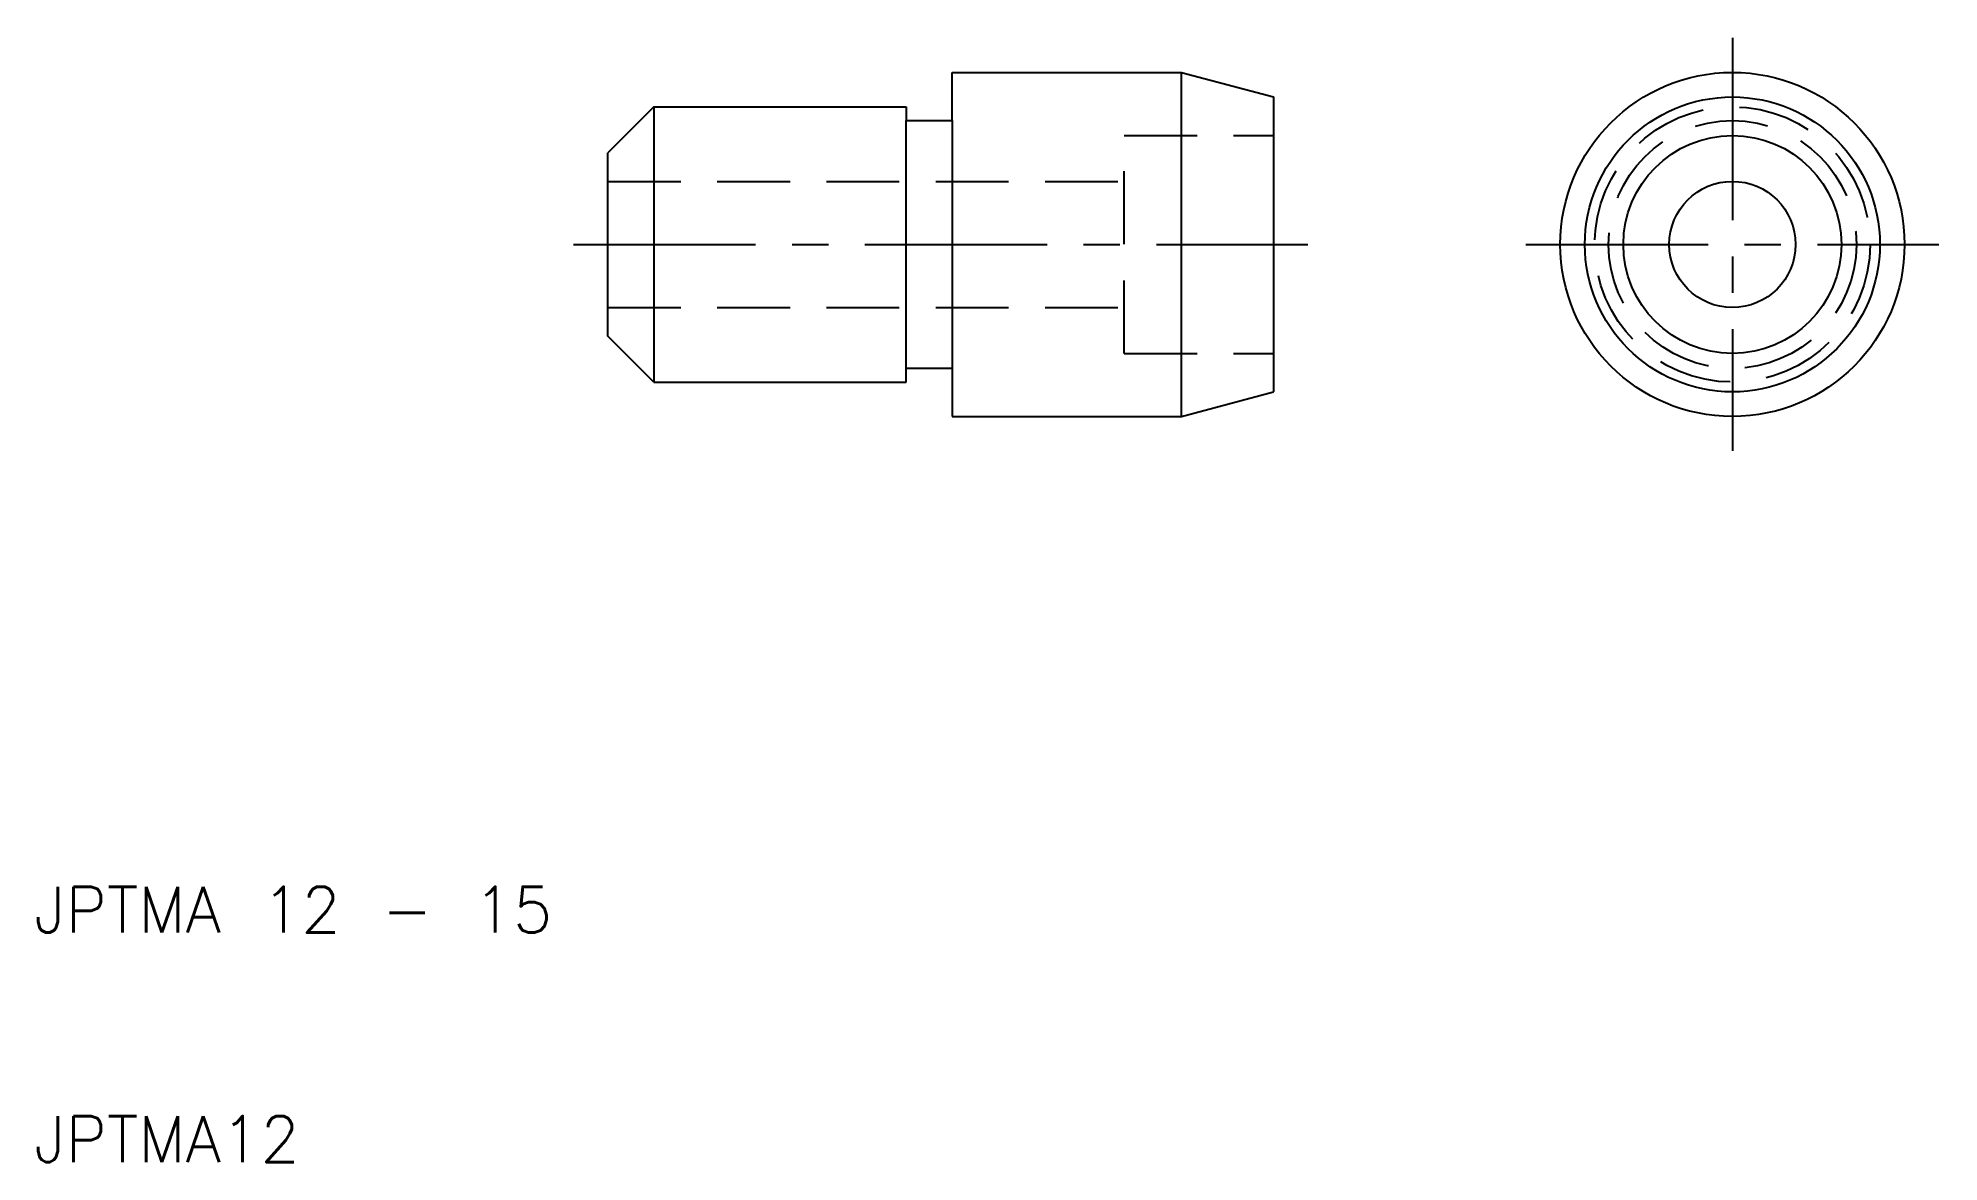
# Model space of a CAD drawing. Extents: x 10.2 to 93, y 10 to 59.
import ezdxf

# ---------------------------------------------------------------- set-up
doc = ezdxf.new("R2010")
doc.units = 0
doc.header["$LTSCALE"] = 0.25
doc.linetypes.add('CENTER', pattern=[50.8, 31.75, -6.35, 6.35, -6.35])
doc.linetypes.add('DASHED', pattern=[19.05, 12.7, -6.35])
doc.layers.get('0').update_dxf_attribs({"linetype": 'CONTINUOUS'})
doc.layers.add('CENTER', color=1, linetype='CENTER')
doc.styles.get("Standard").update_dxf_attribs({"font": 'txt.shx', "bigfont": 'extfont.shx'})

msp = doc.modelspace()

# ---------------------------------------------------------------- linework, layer by layer
for p, q in [((50, 55.4), (50, 57.5)), ((50, 57.5), (60, 57.5)), ((60, 42.5), (60, 57.5)), ((60, 57.5), (64, 56.428)), ((64, 56.428), (64, 43.572)), ((37, 56), (35, 54)), ((37, 56), (37, 44)), ((37, 56), (48, 56)), ((48, 56), (48, 55.4)), ((48, 44.6), (48, 55.4)), ((48, 55.4), (50, 55.4)), ((50, 55.4), (50, 44.6)), ((35, 46), (35, 54)), ((37, 44), (35, 46)), ((37, 44), (48, 44)), ((48, 44), (48, 44.6)), ((48, 44.6), (50, 44.6)), ((50, 44.6), (50, 42.5)), ((60, 42.5), (64, 43.572)), ((50, 42.5), (60, 42.5))]:
    msp.add_line(p, q)
at = {"color": 3, "linetype": 'DASHED'}
for p, q in [((57.5, 54.75), (64, 54.75)), ((57.5, 45.25), (57.5, 54.75)), ((35, 52.75), (57.5, 52.75)), ((35, 47.25), (57.5, 47.25)), ((57.5, 45.25), (64, 45.25))]:
    msp.add_line(p, q, dxfattribs=at)
for radius in [7.5, 6.428, 4.75, 2.75]:
    msp.add_circle((84, 50), radius)
for radius in [6, 5.4]:
    msp.add_circle((84, 50), radius, dxfattribs=at)
at = {"layer": 'CENTER', "color": 1, "linetype": 'CENTER'}
for p, q in [((84, 59), (84, 41)), ((33.5, 50), (65.5, 50)), ((75, 50), (93, 50))]:
    msp.add_line(p, q, dxfattribs=at)

# ---------------------------------------------------------------- texts
for s, p in [('JPTMA 12 - 15', (10, 20)), ('JPTMA12', (10, 10))]:
    msp.add_text(s, height=2).set_placement(p)

doc.saveas('drawing.dxf')
